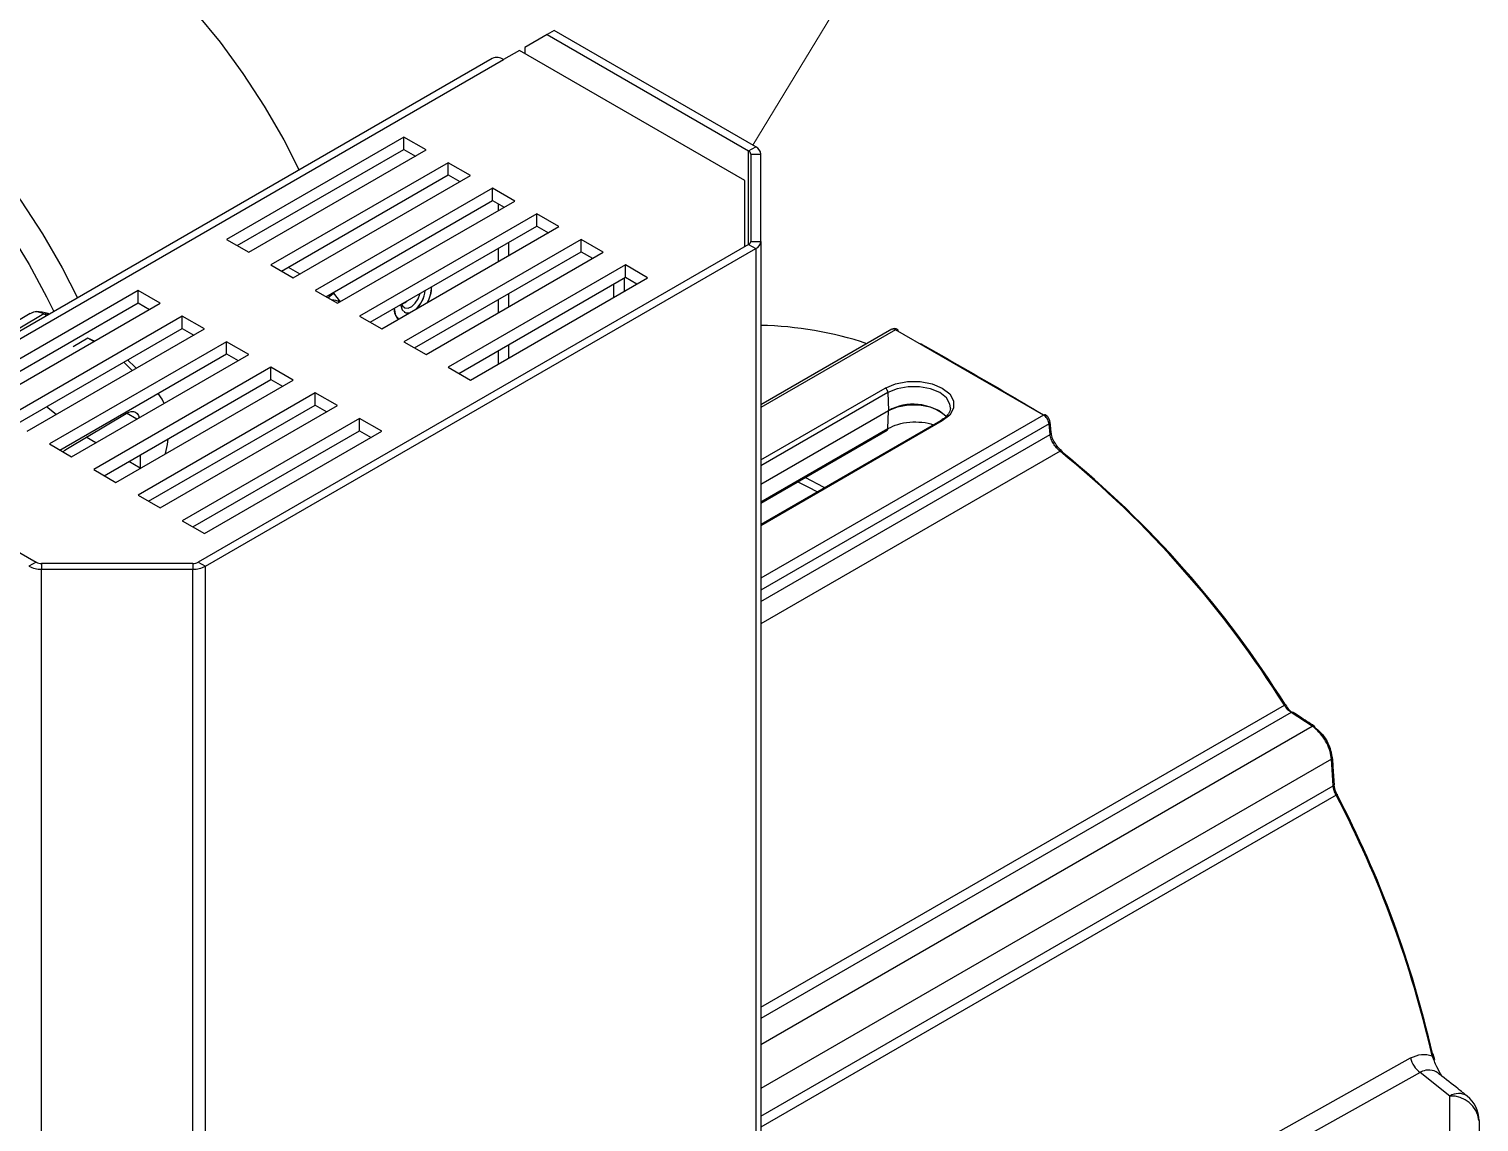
# Model space of a CAD drawing. Extents: x 11 to 120, y 2 to 94.
# Drawn here: x 23.01 to 28.79, y 17.63 to 22 of the extents above; entities that cross this region are included whole.
import ezdxf

# ---------------------------------------------------------------- set-up
doc = ezdxf.new("R2010")
doc.units = 0
doc.header["$MEASUREMENT"] = 0
doc.linetypes.add('SLD-Solid', pattern=[0])
doc.layers.add('OBJECT', color=7, linetype='CONTINUOUS')

msp = doc.modelspace()

# ---------------------------------------------------------------- linework, layer by layer
at = {"layer": 'OBJECT', "color": 7, "linetype": 'SLD-Solid', "lineweight": 15}
msp.add_line((26.9788, 23.3243), (25.8943, 21.5322), dxfattribs=at)
at = {"layer": 'OBJECT'}
for p, q in [((25.1011, 21.9902), (25.0728, 21.9738)), ((25.9055, 21.5258), (25.1011, 21.9902)), ((25.0728, 21.9738), (24.9844, 21.9228)), ((24.9844, 21.9228), (24.9844, 21.8983)), ((25.0728, 21.9738), (25.8772, 21.5095)), ((24.8546, 21.8783), (22.1534, 20.3189)), ((22.2303, 20.3328), (24.8996, 21.8738)), ((24.9632, 21.9105), (24.8996, 21.8738)), ((25.8618, 21.3918), (24.9632, 21.9105)), ((24.5018, 21.5646), (23.7947, 21.1564)), ((24.5902, 21.5136), (24.5018, 21.5646)), ((24.5018, 21.5156), (24.5018, 21.5646)), ((25.8772, 21.5095), (25.9055, 21.5258)), ((23.8371, 21.1319), (24.5018, 21.5156)), ((23.8831, 21.1054), (24.5902, 21.5136)), ((24.6786, 21.4625), (23.9715, 21.0543)), ((24.5018, 21.5156), (24.5478, 21.4891)), ((24.767, 21.4115), (24.6786, 21.4625)), ((24.6786, 21.4135), (24.6786, 21.4625)), ((25.8772, 21.136), (25.8772, 21.5095)), ((25.886, 21.4972), (25.886, 21.1483)), ((25.886, 21.4972), (25.926, 21.4972)), ((25.926, 21.1483), (25.926, 21.4972)), ((24.0139, 21.0298), (24.6786, 21.4135)), ((24.0599, 21.0033), (24.767, 21.4115)), ((24.6786, 21.4135), (24.7246, 21.387)), ((24.8554, 21.3605), (24.1483, 20.9523)), ((24.9438, 21.3095), (24.8554, 21.3605)), ((24.8554, 21.3115), (24.8554, 21.3605)), ((25.8618, 21.1272), (25.8618, 21.3918)), ((24.1907, 20.9278), (24.8554, 21.3115)), ((24.2367, 20.9013), (24.9438, 21.3095)), ((24.8554, 21.3115), (24.9013, 21.285)), ((24.8784, 21.2982), (24.8784, 21.2717)), ((25.0322, 21.2584), (24.325, 20.8502)), ((25.1205, 21.2074), (25.0322, 21.2584)), ((25.0322, 21.2094), (25.0322, 21.2584)), ((24.3675, 20.8257), (25.0322, 21.2094)), ((24.4134, 20.7992), (25.1205, 21.2074)), ((25.0322, 21.2094), (25.0781, 21.1829)), ((25.8772, 21.136), (23.6815, 19.8685)), ((23.7098, 19.8522), (25.9055, 21.1197)), ((23.7947, 21.1564), (23.8831, 21.1054)), ((25.2089, 21.1564), (24.5018, 20.7482)), ((24.8784, 21.1207), (24.8784, 21.0676)), ((24.9208, 21.0921), (24.9208, 21.1452)), ((25.2973, 21.1054), (25.2089, 21.1564)), ((25.2089, 21.1074), (25.2089, 21.1564)), ((25.8772, 21.136), (25.9055, 21.1197)), ((25.886, 21.1483), (25.926, 21.1483)), ((25.9055, 21.1197), (25.9055, 15.5876)), ((25.926, 21.1483), (25.926, 15.6162)), ((24.5443, 20.7237), (25.2089, 21.1074)), ((24.5902, 20.6972), (25.2973, 21.1054)), ((25.2089, 21.1074), (25.2549, 21.0809)), ((23.9715, 21.0543), (24.0599, 21.0033)), ((24.0408, 21.0454), (24.0868, 21.0188)), ((25.3857, 21.0543), (24.6786, 20.6461)), ((24.721, 20.6216), (25.3857, 21.0053)), ((24.767, 20.5951), (25.4741, 21.0033)), ((25.3804, 21.0023), (25.3804, 20.9492)), ((25.4741, 21.0033), (25.3857, 21.0543)), ((25.3857, 21.0053), (25.3857, 21.0543)), ((25.3857, 21.0053), (25.4317, 20.9788)), ((23.4412, 20.9523), (22.7341, 20.5441)), ((23.5295, 20.9013), (23.4412, 20.9523)), ((23.4412, 20.9033), (23.4412, 20.9523)), ((24.1483, 20.9523), (24.2367, 20.9013)), ((24.1991, 20.9229), (24.2208, 20.9415)), ((24.2176, 20.9433), (24.2208, 20.9415)), ((24.2208, 20.9415), (24.2482, 20.9079)), ((24.9208, 20.888), (24.9208, 20.941)), ((25.338, 20.9778), (25.338, 20.9247)), ((22.7765, 20.5196), (23.4412, 20.9033)), ((22.8224, 20.4931), (23.5295, 20.9013)), ((23.4412, 20.9033), (23.4871, 20.8768)), ((24.8784, 20.9166), (24.8784, 20.8635)), ((23.0114, 20.861), (22.7165, 20.6849)), ((23.0653, 20.8597), (22.7588, 20.6767)), ((23.6179, 20.8502), (22.9108, 20.442)), ((23.0653, 20.8597), (23.0777, 20.8525)), ((23.0855, 20.857), (23.0653, 20.8597)), ((23.7063, 20.7992), (23.6179, 20.8502)), ((23.6179, 20.8012), (23.6179, 20.8502)), ((24.325, 20.8502), (24.4134, 20.7992)), ((24.4778, 20.8389), (24.4797, 20.8375)), ((24.5033, 20.8663), (24.5034, 20.8663)), ((22.9533, 20.4175), (23.6179, 20.8012)), ((22.9992, 20.391), (23.7063, 20.7992)), ((23.6179, 20.8012), (23.6639, 20.7747)), ((26.4486, 20.7977), (25.926, 20.496)), ((26.4634, 20.7961), (25.926, 20.4859)), ((27.0536, 20.4555), (26.4634, 20.7961)), ((23.7947, 20.7482), (23.0876, 20.34)), ((23.2407, 20.7622), (23.1827, 20.7276)), ((23.2647, 20.7484), (23.2407, 20.7622)), ((23.2708, 20.7492), (23.2407, 20.7622)), ((23.8831, 20.6972), (23.7947, 20.7482)), ((23.7947, 20.6992), (23.7947, 20.7482)), ((24.5018, 20.7482), (24.5902, 20.6972)), ((24.8784, 20.7125), (24.8784, 20.6594)), ((24.9208, 20.6839), (24.9208, 20.7369)), ((23.13, 20.3155), (23.7947, 20.6992)), ((23.176, 20.289), (23.8831, 20.6972)), ((23.4182, 20.6329), (23.3853, 20.6669)), ((23.4338, 20.6419), (23.4256, 20.6511)), ((23.7947, 20.6992), (23.8407, 20.6727)), ((23.9715, 20.6461), (23.2644, 20.2379)), ((23.3068, 20.2134), (23.9715, 20.5971)), ((23.3528, 20.1869), (24.0599, 20.5951)), ((24.0599, 20.5951), (23.9715, 20.6461)), ((23.9715, 20.5971), (23.9715, 20.6461)), ((23.9715, 20.5971), (24.0174, 20.5706)), ((24.6786, 20.6461), (24.767, 20.5951)), ((24.1483, 20.5441), (23.4412, 20.1359)), ((24.2367, 20.4931), (24.1483, 20.5441)), ((24.1483, 20.4951), (24.1483, 20.5441)), ((25.926, 20.2765), (26.4224, 20.563)), ((26.433, 20.545), (25.926, 20.2523)), ((26.433, 20.545), (26.4346, 20.473)), ((23.1147, 20.4577), (23.0757, 20.4882)), ((23.4836, 20.1114), (24.1483, 20.4951)), ((23.5295, 20.0848), (24.2367, 20.4931)), ((24.1483, 20.4951), (24.1942, 20.4686)), ((23.1598, 20.3222), (23.394, 20.462)), ((23.4367, 20.4394), (23.3958, 20.463)), ((24.325, 20.442), (23.6179, 20.0338)), ((24.4134, 20.391), (24.325, 20.442)), ((24.325, 20.393), (24.325, 20.442)), ((25.926, 20.1794), (26.4346, 20.473)), ((26.4346, 20.4724), (25.926, 20.1788)), ((27.0536, 20.4555), (25.926, 19.8045)), ((26.6423, 20.4325), (25.926, 20.019)), ((26.6498, 20.4318), (25.926, 20.0139)), ((27.0755, 20.4198), (25.926, 19.7562)), ((26.433, 20.4015), (26.4346, 20.4724)), ((26.6421, 20.4324), (26.6423, 20.4325)), ((27.0797, 20.3779), (27.0755, 20.4198)), ((23.2732, 20.3451), (23.235, 20.3671)), ((23.6604, 20.0093), (24.325, 20.393)), ((23.7063, 19.9828), (24.4134, 20.391)), ((24.325, 20.393), (24.371, 20.3665)), ((25.926, 20.1088), (26.433, 20.4015)), ((25.926, 20.1041), (26.4299, 20.395)), ((25.926, 19.7118), (27.0797, 20.3779)), ((27.0841, 20.3847), (27.084, 20.3852)), ((22.2302, 20.3329), (23.0346, 19.8685)), ((23.0876, 20.34), (23.176, 20.289)), ((27.1193, 20.311), (25.926, 19.6221)), ((23.45, 20.243), (23.404, 20.2695)), ((23.4495, 20.2958), (23.4503, 20.2432)), ((23.2644, 20.2379), (23.3528, 20.1869)), ((23.4412, 20.1359), (23.5295, 20.0848)), ((23.6179, 20.0338), (23.7063, 19.9828)), ((23.0346, 19.8685), (23.0063, 19.8522)), ((23.0558, 19.8634), (23.0558, 19.8403)), ((23.6603, 19.8634), (23.0558, 19.8634)), ((23.0558, 19.8403), (23.6603, 19.8403)), ((23.0558, 14.3083), (23.0558, 19.8403)), ((23.6603, 19.8634), (23.6603, 19.8403)), ((23.6603, 14.3083), (23.6603, 19.8403)), ((23.6815, 19.8685), (23.7098, 19.8522)), ((23.7098, 14.3201), (23.7098, 19.8522)), ((25.926, 18.092), (28.0142, 19.2975)), ((28.0416, 19.2681), (25.926, 18.0467)), ((28.1253, 19.2136), (28.0416, 19.2681)), ((25.926, 17.9439), (28.1253, 19.2136)), ((28.2023, 19.0816), (25.926, 17.7675)), ((28.2094, 18.9757), (28.2023, 19.0816)), ((25.926, 17.6575), (28.2094, 18.9757)), ((28.221, 18.9383), (25.926, 17.6134)), ((28.6126, 17.8775), (28.6033, 17.899)), ((28.6141, 17.8822), (28.6083, 17.9045)), ((28.6744, 17.7378), (28.5556, 17.8319))]:
    msp.add_line(p, q, dxfattribs=at)
at = {"layer": 'OBJECT', "flags": 128}
for points in [[(23.1403, 22.5123), (23.2504, 22.4428), (23.3596, 22.3622), (23.4669, 22.2711), (23.5715, 22.1703), (23.6723, 22.0606), (23.7686, 21.9431), (23.8596, 21.8186), (23.9444, 21.6883), (24.0224, 21.5533), (24.0839, 21.4333)], [(22.2564, 22.002), (22.3665, 21.9326), (22.4757, 21.8519), (22.583, 21.7608), (22.6876, 21.66), (22.7884, 21.5504), (22.8848, 21.4328), (22.9757, 21.3084), (23.0605, 21.1781), (23.1385, 21.043), (23.2, 20.9231)], [(22.2564, 21.8485), (22.3604, 21.7826), (22.4633, 21.7055), (22.5643, 21.618), (22.6623, 21.521), (22.7564, 21.4152), (22.8457, 21.3019), (22.9293, 21.182), (23.0064, 21.0568), (23.0763, 20.9274), (23.1051, 20.8683)], [(24.4936, 20.8985), (24.4967, 20.8912), (24.5059, 20.8833), (24.5188, 20.8826), (24.5334, 20.8892), (24.5475, 20.9021), (24.5589, 20.9194), (24.5659, 20.9383), (24.5664, 20.9406)], [(24.4891, 20.896), (24.4893, 20.893), (24.4946, 20.875), (24.5066, 20.8647), (24.5233, 20.8638), (24.5272, 20.8649)], [(24.493, 20.8982), (24.5067, 20.9046), (24.5136, 20.9101)], [(24.4629, 20.8809), (24.4685, 20.8531), (24.48, 20.8376)], [(23.4256, 20.6511), (23.403, 20.6718), (23.3989, 20.6748)], [(23.5455, 20.5022), (23.5374, 20.5189), (23.5221, 20.5418)], [(26.4224, 20.563), (26.4631, 20.5801), (26.5109, 20.5891), (26.5612, 20.5891), (26.6091, 20.5801), (26.6498, 20.563), (26.6793, 20.5395), (26.6949, 20.5119), (26.6949, 20.4829), (26.6793, 20.4553), (26.6498, 20.4318)], [(26.6819, 20.4848), (26.6801, 20.4986), (26.666, 20.5237), (26.6392, 20.545), (26.6023, 20.5605), (26.5589, 20.5686), (26.5133, 20.5686), (26.4699, 20.5605), (26.433, 20.545)], [(26.4346, 20.473), (26.4709, 20.4883), (26.5136, 20.4963), (26.5585, 20.4963), (26.6012, 20.4883), (26.6376, 20.473), (26.6639, 20.452), (26.6655, 20.4503)], [(23.394, 20.462), (23.4043, 20.467), (23.4142, 20.4695), (23.4234, 20.4693), (23.4314, 20.4666), (23.4381, 20.4614), (23.4431, 20.4538), (23.4462, 20.4449)], [(27.084, 20.3852), (27.0811, 20.4145), (27.0798, 20.4271)], [(23.1424, 20.3084), (23.1496, 20.315), (23.1598, 20.3222)], [(23.5512, 20.3015), (23.5584, 20.3378), (23.5614, 20.3604)], [(27.1193, 20.311), (27.1212, 20.312), (27.123, 20.3125), (27.1246, 20.3126), (27.1259, 20.3123), (27.127, 20.3115), (27.1277, 20.3104), (27.1281, 20.3089), (27.1281, 20.3072)], [(26.0736, 20.1893), (26.1139, 20.1692), (26.1518, 20.1494)], [(26.1036, 20.2066), (26.1738, 20.1696), (26.1805, 20.1659)], [(28.0142, 19.2975), (28.016, 19.2986), (28.0176, 19.2994), (28.0187, 19.2999), (28.0195, 19.3003), (28.0199, 19.3003), (28.0198, 19.3001), (28.0193, 19.2995), (28.0184, 19.2988)], [(28.221, 18.9383), (28.2228, 18.9394), (28.2243, 18.9403), (28.2254, 18.941), (28.2261, 18.9416), (28.2263, 18.9419), (28.226, 18.9419), (28.2253, 18.9418), (28.2242, 18.9414)], [(25.926, 16.4385), (26.0297, 16.4966), (27.4376, 17.2848), (28.518, 17.8898)], [(28.6033, 17.899), (28.605, 17.9001), (28.6064, 17.9014), (28.6073, 17.9026), (28.6077, 17.9038), (28.6078, 17.9043)], [(28.5556, 17.8319), (27.6394, 17.3192), (26.7231, 16.8066), (25.926, 16.3606)], [(28.6744, 17.5627), (28.6744, 17.7178), (28.6744, 17.7378)], [(28.7907, 17.64), (28.7907, 17.4849), (28.7907, 17.4649)]]:
    msp.add_lwpolyline(points, dxfattribs=at)
at = {"layer": 'OBJECT'}
for centre, radius, start, end in [((24.8732, 21.837), 0.0453, 54.38203, 114.30731), ((25.8909, 21.4937), 0.0352, 5.69543, 65.62475), ((25.871, 21.4957), 0.0151, 5.69325, 65.62616), ((25.871, 21.1498), 0.0151, 294.37277, 354.30454), ((25.8909, 21.1518), 0.0352, 294.3753, 354.30468), ((24.4784, 20.96), 0.1084, 310.00926, 355.87715), ((24.4785, 20.96), 0.1084, 310.23625, 355.92267), ((24.4639, 20.974), 0.149, 332.20537, 357.46488), ((24.4668, 20.9733), 0.1464, 332.06913, 357.74949), ((24.217, 20.8574), 0.0567, 59.78067, 92.49979), ((24.5215, 20.8787), 0.0589, 178.15031, 224.61499), ((24.5168, 20.8927), 0.0297, 242.92364, 291.06791), ((25.896, 19.3746), 1.4389, 71.6437, 88.80797), ((26.4678, 20.7905), 0.00711, 64.70481, 127.74953), ((26.4669, 20.7912), 0.00695, 359.37854, 55.79973), ((26.4099, 20.5436), 0.0231, 3.54022, 57.32576), ((26.5341, 20.2985), 0.2003, 49.26723, 119.79659), ((26.4205, 20.4727), 0.0141, 358.69957, 1.30043), ((26.6454, 20.4258), 0.00741, 53.79251, 114.89807), ((27.0579, 20.4495), 0.00735, 62.11494, 126.25944), ((27.0718, 20.4269), 0.008, 297.41472, 2.18991), ((26.4257, 20.4009), 0.00727, 304.76869, 4.51949), ((27.0759, 20.3851), 0.00818, 297.87019, 357.29419), ((24.5147, 17.1093), 4.1273, 32.01678, 50.87088), ((24.5366, 17.1217), 4.1064, 32.01679, 50.87087), ((23.0538, 19.9413), 0.101, 241.95993, 271.14354), ((23.055, 19.9067), 0.0433, 241.95962, 271.14415), ((23.6612, 19.9067), 0.0433, 268.85572, 298.04155), ((23.6623, 19.9413), 0.101, 268.85623, 298.03985), ((28.046, 19.2615), 0.00791, 61.63213, 123.46934), ((28.1297, 19.207), 0.00792, 61.2001, 123.38218), ((28.1292, 19.208), 0.00739, 359.17728, 53.82651), ((28.1989, 19.0886), 0.00784, 296.31338, 358.92251), ((28.1996, 19.0877), 0.00717, 6.75457, 61.79452), ((28.206, 18.9827), 0.00781, 296.15007, 359.02876), ((24.44, 16.9577), 4.2684, 12.73963, 27.64637), ((24.4623, 16.9708), 4.2468, 12.73962, 27.64637), ((28.614, 17.911), 0.0983, 192.44589, 233.55487), ((28.604, 17.9035), 0.00384, 11.73252, 82.38615), ((28.709, 17.6842), 0.0638, 57.44265, 122.85061), ((28.6797, 17.6261), 0.1118, 7.14149, 92.72622), ((28.6657, 17.64), 0.125, 0, 51.61604)]:
    msp.add_arc(centre, radius, start, end, dxfattribs=at)
for points, knots in [([(23.0121, 20.8599), (23.0148, 20.8618), (23.0237, 20.8683), (23.0426, 20.8695), (23.0577, 20.8629), (23.0653, 20.8597)], [0, 0, 0, 0, 0.179068, 0.589433, 1, 1, 1, 1]), ([(23.0877, 20.8583), (23.0861, 20.859), (23.0695, 20.8661), (23.0511, 20.8672), (23.0346, 20.8682)], [0, 0, 0, 0, 0.098064, 1, 1, 1, 1]), ([(26.4706, 20.7966), (26.4692, 20.7975), (26.4653, 20.7999), (26.4584, 20.8007), (26.4521, 20.7999), (26.4494, 20.7979), (26.4487, 20.7975)], [0, 0, 0, 0, 0.220511, 0.5744, 0.900508, 1, 1, 1, 1]), ([(26.4634, 20.7961), (26.461, 20.7972), (26.4563, 20.7993), (26.4512, 20.7994), (26.4493, 20.7978), (26.4488, 20.7974)], [0, 0, 0, 0, 0.429313, 0.858622, 1, 1, 1, 1]), ([(26.5629, 20.7408), (26.5689, 20.7374), (26.6893, 20.6694), (26.8568, 20.5727), (27.0165, 20.4785), (27.0643, 20.4503)], [0, 0, 0, 0, 0.03573, 0.711435, 1, 1, 1, 1]), ([(26.6813, 20.4847), (26.6815, 20.4839), (26.6831, 20.4759), (26.676, 20.4618), (26.661, 20.4443), (26.6473, 20.4357), (26.6423, 20.4325)], [0, 0, 0, 0, 0.046584, 0.450235, 0.797216, 1, 1, 1, 1]), ([(26.433, 20.4015), (26.4456, 20.4076), (26.471, 20.4198), (26.5197, 20.4288), (26.5683, 20.4279), (26.6019, 20.4231), (26.6143, 20.4167), (26.6146, 20.4165)], [0, 0, 0, 0, 0.248166, 0.496312, 0.74493, 0.993995, 1, 1, 1, 1]), ([(27.0755, 20.4198), (27.0751, 20.4227), (27.0743, 20.4284), (27.0703, 20.4377), (27.0646, 20.4461), (27.0587, 20.4521), (27.0549, 20.4546), (27.0536, 20.4555)], [0, 0, 0, 0, 0.218544, 0.437092, 0.65551, 0.873728, 1, 1, 1, 1]), ([(27.0794, 20.4271), (27.0794, 20.4287), (27.0791, 20.4337), (27.0751, 20.4421), (27.069, 20.4508), (27.0635, 20.4542), (27.0611, 20.4557)], [0, 0, 0, 0, 0.1415383, 0.440161, 0.7559532, 1, 1, 1, 1]), ([(27.1193, 20.311), (27.1145, 20.3153), (27.1049, 20.3239), (27.0927, 20.3413), (27.0833, 20.3601), (27.0809, 20.3719), (27.0797, 20.3779)], [0, 0, 0, 0, 0.2465, 0.492977, 0.740149, 1, 1, 1, 1]), ([(27.125, 20.3138), (27.1228, 20.3155), (27.1154, 20.3212), (27.1032, 20.3365), (27.0915, 20.3569), (27.0852, 20.3745), (27.0847, 20.3823), (27.0846, 20.3847)], [0, 0, 0, 0, 0.109221, 0.362574, 0.625001, 0.887751, 1, 1, 1, 1]), ([(28.0416, 19.2681), (28.037, 19.2716), (28.0272, 19.2791), (28.0187, 19.2912), (28.0142, 19.2975)], [0, 0, 0, 0, 0.473398, 1, 1, 1, 1]), ([(28.0184, 19.2988), (28.0234, 19.2916), (28.0316, 19.2796), (28.0412, 19.272), (28.045, 19.2691)], [0, 0, 0, 0, 0.603443, 1, 1, 1, 1]), ([(28.1335, 19.2139), (28.114, 19.2266), (28.0862, 19.2448), (28.0581, 19.2629), (28.0497, 19.2683)], [0, 0, 0, 0, 0.700005, 1, 1, 1, 1]), ([(28.2023, 19.0816), (28.2009, 19.0919), (28.1981, 19.1126), (28.184, 19.1466), (28.1644, 19.1778), (28.1436, 19.2006), (28.1304, 19.21), (28.1253, 19.2136)], [0, 0, 0, 0, 0.216844, 0.433701, 0.650256, 0.866699, 1, 1, 1, 1]), ([(28.1366, 19.2079), (28.1436, 19.2025), (28.1577, 19.1917), (28.1771, 19.1667), (28.1923, 19.1387), (28.2007, 19.1133), (28.2023, 19.0993), (28.203, 19.094)], [0, 0, 0, 0, 0.216835, 0.433686, 0.650167, 0.866491, 1, 1, 1, 1]), ([(28.2137, 18.9826), (28.2121, 19.0073), (28.2099, 19.0427), (28.2074, 19.0779), (28.2066, 19.0885)], [0, 0, 0, 0, 0.700005, 1, 1, 1, 1]), ([(28.221, 18.9383), (28.2181, 18.9446), (28.212, 18.9576), (28.2103, 18.9695), (28.2094, 18.9757)], [0, 0, 0, 0, 0.486978, 1, 1, 1, 1]), ([(28.2119, 18.9781), (28.2125, 18.974), (28.2143, 18.9623), (28.2203, 18.9497), (28.2242, 18.9414)], [0, 0, 0, 0, 0.345763, 1, 1, 1, 1]), ([(28.518, 17.8898), (28.5326, 17.8962), (28.5616, 17.9088), (28.5895, 17.9022), (28.6033, 17.899)], [0, 0, 0, 0, 0.505217, 1, 1, 1, 1]), ([(28.6421, 17.8181), (28.6353, 17.83), (28.6239, 17.85), (28.6158, 17.8696), (28.6126, 17.8775)], [0, 0, 0, 0, 0.599701, 1, 1, 1, 1]), ([(28.6328, 17.8238), (28.6312, 17.8256), (28.6208, 17.8371), (28.5959, 17.8433), (28.5708, 17.8403), (28.5586, 17.8335), (28.5556, 17.8319)], [0, 0, 0, 0, 0.080807, 0.510234, 0.88007, 1, 1, 1, 1]), ([(28.7433, 17.738), (28.7312, 17.7475), (28.6947, 17.7765), (28.6581, 17.8054), (28.6337, 17.8247)], [0, 0, 0, 0, 0.331594, 1, 1, 1, 1])]:
    msp.add_open_spline(points, degree=3, knots=knots, dxfattribs=at)

doc.saveas('drawing.dxf')
